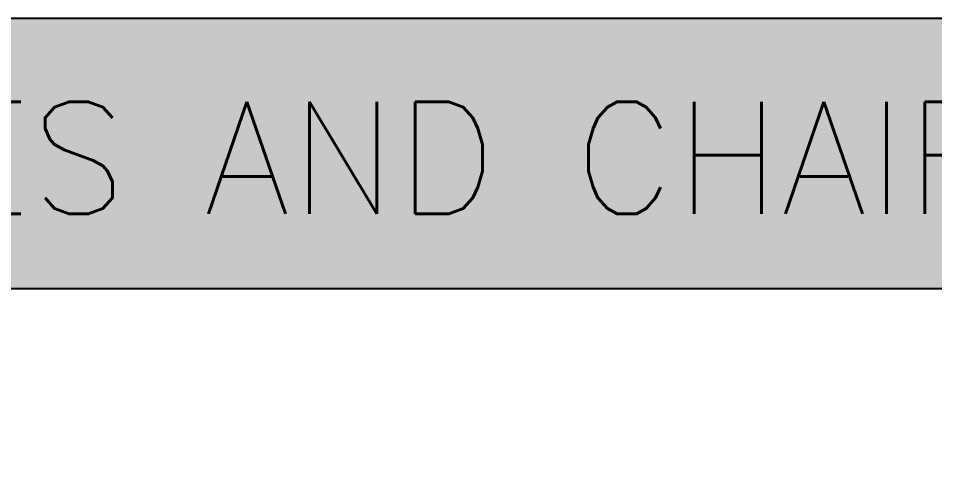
# Model space of a CAD drawing. Header units: millimetres. Extents: x 37301 to 64830, y 24173 to 38860.
# Drawn here: x 49711 to 52161, y 37637 to 38860 of the extents above; entities that cross this region are included whole.
import ezdxf

# ---------------------------------------------------------------- set-up
doc = ezdxf.new("R2010")
doc.units = ezdxf.units.MM
doc.layers.add('www.cad-blocks.net', color=7, linetype='Continuous')
doc.styles.get("Standard").update_dxf_attribs({"font": 'arial.ttf'})

# ---------------------------------------------------------------- blocks, each defined once
blk = doc.blocks.new('FORMAT')
at = {"true_color": 0x546d8e}
h = blk.add_hatch(color=155, dxfattribs=at)
h.set_gradient(color1=(68, 68, 68), color2=(84, 109, 142), tint=1)
h.paths.add_polyline_path([(39819.4, 38860.3), (39819.4, 38137.3), (64830.2, 38137.3), (64830.2, 38860.3)])
at = {"color": 155, "true_color": 0x546d8e}
for p, q in [((39819.4, 38860.3), (64830.2, 38860.3)), ((39819.4, 38137.3), (64830.2, 38137.3)), ((39819.4, 38137.3), (64830.2, 38137.3))]:
    blk.add_line(p, q, dxfattribs=at)
blk.add_lwpolyline([(64830.2, 24823.3), (39819.4, 24823.3), (39819.4, 38137.3), (64830.2, 38137.3)], close=True, dxfattribs=at)
at = {"insert": (48573.4, 38637), "char_height": 300, "attachment_point": 1}
blk.add_mtext_dynamic_manual_height_columns('{\\Fsimplex|c0;\\C255;\\c16777215;TABLES AND CHAIRS ELEVATION}', width=16790, gutter_width=12.5, heights=[0], dxfattribs=at)

msp = doc.modelspace()

# ---------------------------------------------------------------- block references
at = {"layer": 'www.cad-blocks.net'}
msp.add_blockref('FORMAT', (0, 0), dxfattribs=at)

doc.saveas('drawing.dxf')
